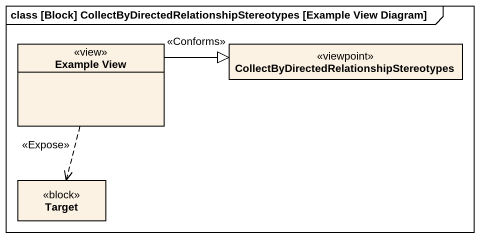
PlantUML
@startuml
mainframe class [Block] CollectByDirectedRelationshipStereotypes [Example View Diagram]
hide circle
hide empty members
class "Example View" as Example_View <<view>>
class "CollectByDirectedRelationshipStereotypes" as CollectByDirectedRelationshi <<viewpoint>>
class Target <<block>>
Example_View -right-|> CollectByDirectedRelationshi : <<Conforms>>
Example_View ..> Target : <<Expose>>
@enduml
